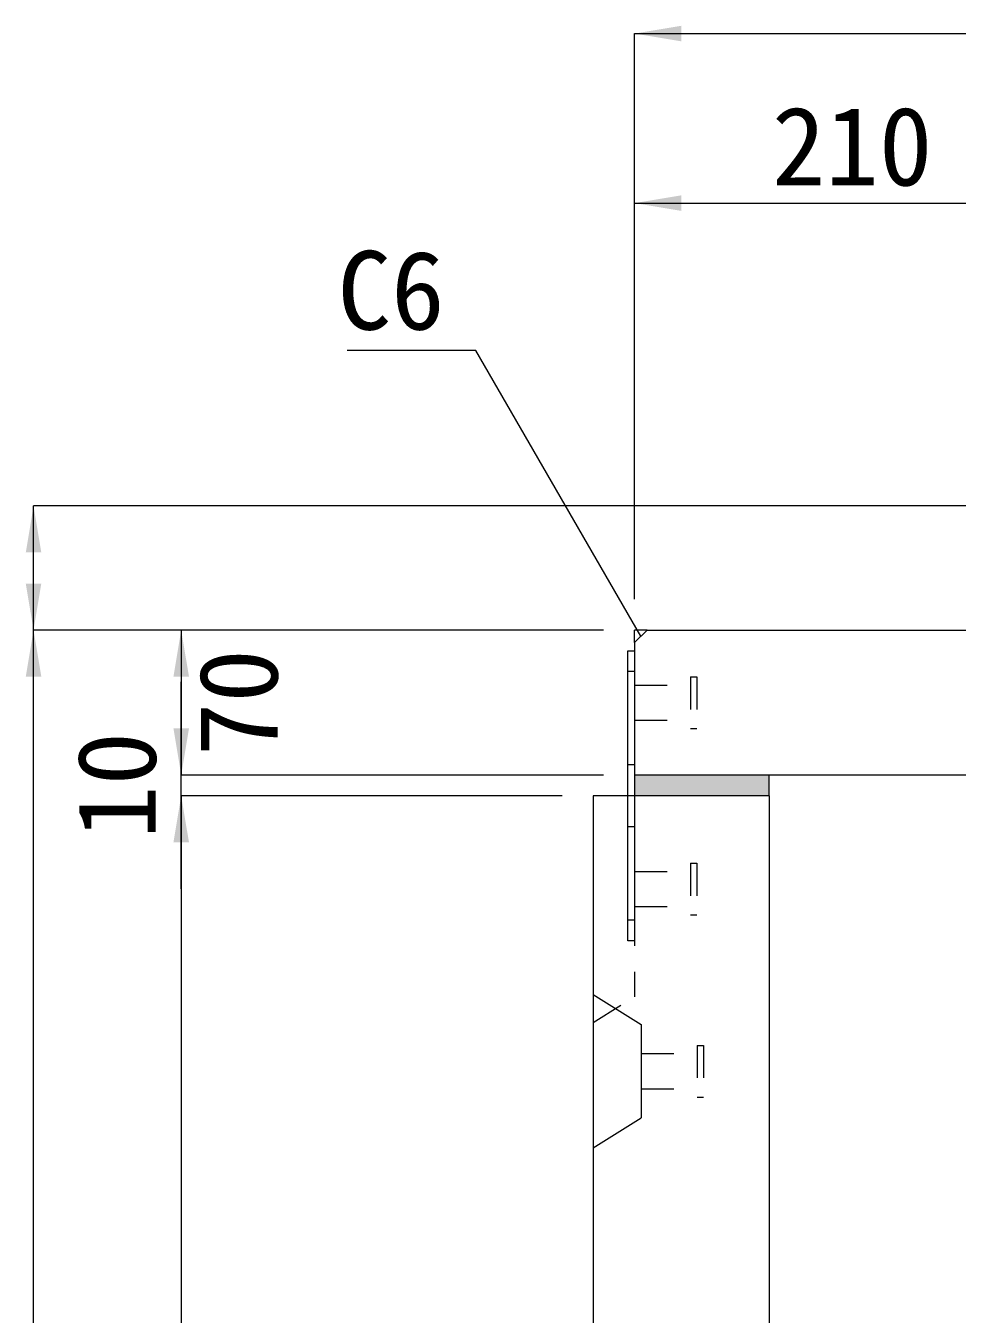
# Model space of a CAD drawing. Units: millimetres at full size; some dimension numbers follow another scale. Extents: x -3301 to 90699, y 107523 to 139162.
# Drawn here: x 14143 to 14593, y 111987 to 112609 of the extents above; entities that cross this region are included whole.
import ezdxf
from ezdxf.enums import TextEntityAlignment as Align

# ---------------------------------------------------------------- set-up
doc = ezdxf.new("R2010")
doc.units = ezdxf.units.MM
doc.header["$LTSCALE"] = 21
doc.linetypes.add('USER1', pattern=[1.35, 0.75, -0.6])
for name, color, linetype, lineweight in [('0_2', 7, 'USER1', 9), ('寸法線', 7, 'Continuous', 9), ('引出線', 4, 'Continuous', 9), ('本体', 2, 'Continuous', 9), ('補助線', 8, 'Continuous', 13), ('ｲﾝｻｰﾄ', 3, 'USER1', 5)]:
    doc.layers.add(name, color=color, linetype=linetype, lineweight=lineweight)
doc.layers.add('ﾊｯﾁﾝｸﾞ', color=8, linetype='Continuous')
doc.styles.add('ＭＳ ゴシック', font='')
doc.styles.get('ＭＳ ゴシック').set_extended_font_data('MS Gothic')

# ---------------------------------------------------------------- blocks, each defined once
blk = doc.blocks.new('filled_arrow')
at = {"color": 0, "linetype": 'Continuous', "lineweight": -2}
blk.add_solid([(7.5, 1.25), (0, 0), (7.5, -1.25)], dxfattribs=at)

msp = doc.modelspace()

# ---------------------------------------------------------------- hatches: boundary and pattern name
at = {"layer": 'ﾊｯﾁﾝｸﾞ'}
msp.add_hatch(color=256, dxfattribs=at).paths.add_polyline_path([(14502.31, 112237.57), (14502.31, 112247.57), (14437.31, 112247.57), (14437.31, 112237.57)])

# ---------------------------------------------------------------- linework, layer by layer
at = {"layer": '0_2'}
for p, q in [((14437.31, 112297.57), (14434.11, 112297.57)), ((14437.31, 112252.57), (14434.11, 112252.57)), ((14437.31, 112222.57), (14434.11, 112222.57)), ((14437.31, 112177.57), (14434.11, 112177.57))]:
    msp.add_line(p, q, dxfattribs=at)
at = {"layer": '0_2', "linetype": 'Continuous', "lineweight": 13}
msp.add_line((14502.31, 112237.57), (14502.31, 112247.57), dxfattribs=at)
at = {"layer": '0_2', "linetype": 'Continuous'}
msp.add_lwpolyline([(14434.11, 112167.57), (14434.11, 112307.57), (14437.31, 112307.57), (14437.31, 112167.57)], close=True, dxfattribs=at)
at = {"layer": '寸法線'}
for p, q in [((14437.31, 112605.66), (14867.31, 112605.66)), ((14437.31, 112332.57), (14437.31, 112605.66)), ((14437.31, 112523.78), (14647.31, 112523.78)), ((14437.31, 112332.57), (14437.31, 112523.78)), ((14147.2, 112317.57), (14147.2, 112377.57)), ((14639.32, 112377.57), (14147.2, 112377.57)), ((14147.2, 111287.57), (14147.2, 112317.57)), ((14422.31, 112317.57), (14147.2, 112317.57)), ((14422.31, 112317.57), (14147.2, 112317.57)), ((14218.47, 112317.57), (14218.47, 112247.57)), ((14422.31, 112317.57), (14218.47, 112317.57)), ((14218.47, 112192.57), (14218.47, 112292.57)), ((14422.31, 112247.57), (14218.47, 112247.57)), ((14422.31, 112247.57), (14218.47, 112247.57)), ((14218.47, 112237.57), (14218.47, 111637.57)), ((14402.31, 112237.57), (14218.47, 112237.57)), ((14402.31, 112237.57), (14218.47, 112237.57))]:
    msp.add_line(p, q, dxfattribs=at)
at = {"layer": '引出線'}
msp.add_lwpolyline([(14440.31, 112314.63), (14360.61, 112452.66), (14298.51, 112452.66)], dxfattribs=at)
at = {"layer": '本体', "lineweight": 20}
for p, q in [((14437.31, 112311.57), (14443.31, 112317.57)), ((14443.31, 112317.57), (14647.31, 112317.57)), ((14437.31, 112311.57), (14437.31, 112247.57)), ((14867.31, 112247.57), (14437.31, 112247.57)), ((14417.31, 112237.57), (14417.31, 111287.57)), ((14502.31, 112237.57), (14417.31, 112237.57)), ((14502.31, 112237.57), (14502.31, 111724.28))]:
    msp.add_line(p, q, dxfattribs=at)
at = {"layer": '本体', "linetype": 'USER1'}
for p in [(14437.31, 112237.57), (14417.31, 112128.06)]:
    msp.add_line(p, (14437.31, 112140.57), dxfattribs=at)
at = {"layer": '本体'}
for p, q in [((14417.31, 112141.56), (14440.51, 112127.07)), ((14440.51, 112127.07), (14440.51, 112082.07)), ((14417.31, 112067.56), (14440.51, 112082.07))]:
    msp.add_line(p, q, dxfattribs=at)
at = {"layer": '補助線'}
for p in [(14437.31, 112311.57), (14443.31, 112317.57)]:
    msp.add_line(p, (14437.31, 112317.57), dxfattribs=at)
at = {"layer": 'ｲﾝｻｰﾄ'}
for p, q in [((14464.31, 112295.07), (14464.31, 112270.07)), ((14464.31, 112295.07), (14467.31, 112295.07)), ((14467.31, 112295.07), (14467.31, 112270.07)), ((14437.31, 112291.07), (14437.31, 112274.07)), ((14437.31, 112291.07), (14464.31, 112291.07)), ((14437.31, 112274.07), (14464.31, 112274.07)), ((14464.31, 112270.07), (14467.31, 112270.07)), ((14464.31, 112205.07), (14464.31, 112180.07)), ((14464.31, 112205.07), (14467.31, 112205.07)), ((14467.31, 112205.07), (14467.31, 112180.07)), ((14437.31, 112201.07), (14464.31, 112201.07)), ((14437.31, 112184.07), (14464.31, 112184.07)), ((14464.31, 112180.07), (14467.31, 112180.07)), ((14440.51, 112113.07), (14467.51, 112113.07)), ((14467.51, 112117.07), (14467.51, 112092.07)), ((14467.51, 112117.07), (14470.51, 112117.07)), ((14470.51, 112117.07), (14470.51, 112092.07)), ((14440.51, 112096.07), (14467.51, 112096.07)), ((14467.51, 112092.07), (14470.51, 112092.07))]:
    msp.add_line(p, q, dxfattribs=at)

# ---------------------------------------------------------------- block references
at = {"layer": '寸法線', "xscale": 3, "yscale": 3}
for p in [(14437.31, 112605.66), (14437.31, 112523.78)]:
    msp.add_blockref('filled_arrow', p, dxfattribs=at)
for p, rotation in [((14147.2, 112377.57), 270), ((14147.2, 112317.57), 90), ((14147.2, 112317.57), 270), ((14218.47, 112317.57), 270), ((14218.47, 112247.57), 90), ((14218.47, 112247.57), 90), ((14218.47, 112237.57), 270), ((14218.47, 112237.57), 270)]:
    msp.add_blockref('filled_arrow', p, dxfattribs=dict(at, rotation=rotation))
at = {"layer": '引出線', "xscale": 0.075, "yscale": 0.075, "rotation": 120}
msp.add_blockref('filled_arrow', (14440.31, 112314.63), dxfattribs=at)

# ---------------------------------------------------------------- texts
at = {"layer": '寸法線', "style": 'ＭＳ ゴシック'}
msp.add_text('210', height=37.98, dxfattribs=at).set_placement((14542.31, 112551.28), align=Align.MIDDLE_CENTER)
for s, p in [('70', (14245.97, 112282.57)), ('10', (14187.22, 112242.57))]:
    msp.add_text(s, height=37.98, rotation=90, dxfattribs=at).set_placement(p, align=Align.MIDDLE_CENTER)
at = {"layer": '引出線', "style": 'ＭＳ ゴシック'}
msp.add_text('C6', height=37.98, dxfattribs=at).set_placement((14345.61, 112500.66), align=Align.TOP_RIGHT)

doc.saveas('drawing.dxf')
